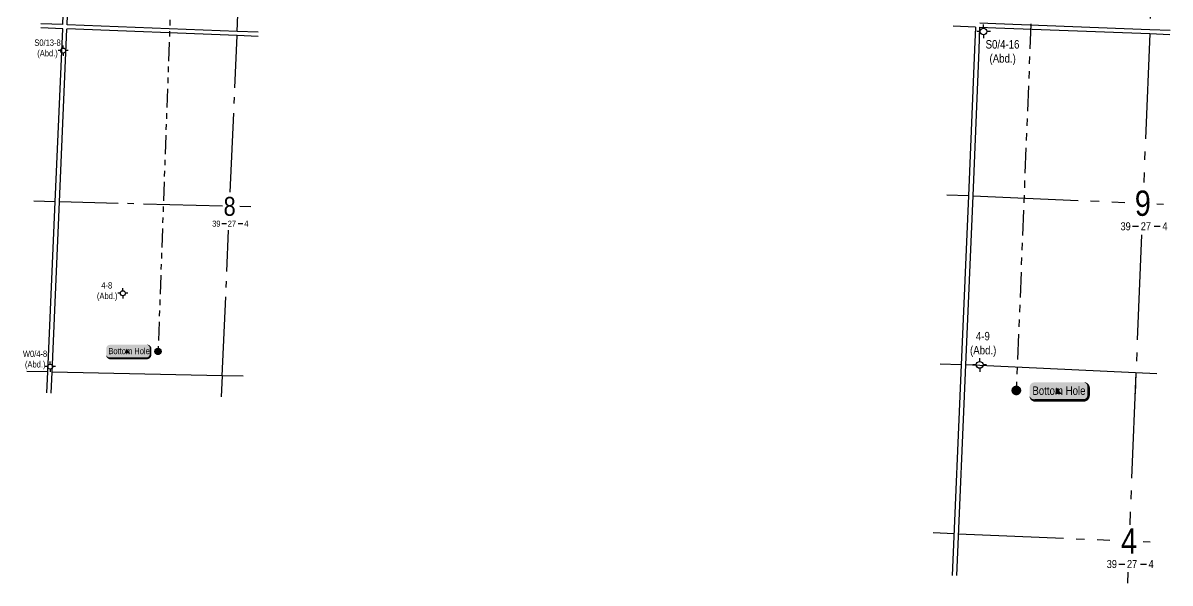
# Model space of a CAD drawing. Extents: x 300929 to 311962, y 5794822 to 5810027.
# Drawn here: x 304994 to 310440, y 5794822 to 5797479 of the extents above; entities that cross this region are included whole.
import ezdxf
from ezdxf.enums import TextEntityAlignment as Align

# ---------------------------------------------------------------- set-up
doc = ezdxf.new("R2010")
doc.units = 0
doc.header["$LTSCALE"] = 5
doc.linetypes.add('foc-DRILLPATH', pattern=[14.75, 6, -1.75, 1.75, -1.75, 1.75, -1.75])
doc.linetypes.add('foc-QUARTERLINE', pattern=[33, 25, -3, 2, -3])
for name, color, linetype in [('10', 1, 'Continuous'), ('9', 3, 'Continuous'), ('F-WS-S', 8, 'Continuous'), ('L-MON', 1, 'Continuous'), ('L-QSEC', 8, 'foc-QUARTERLINE'), ('L-SEC', 7, 'Continuous'), ('L-SECLBL', 7, 'Continuous'), ('P-PDRILLPATH', 12, 'foc-DRILLPATH'), ('Quarters', 8, 'Continuous')]:
    doc.layers.add(name, color=color, linetype=linetype)
doc.styles.add('80', font='ARIALN.TTF', dxfattribs={"height": 10})
doc.styles.add('80L', font='ARIALN.TTF', dxfattribs={"height": 10})
doc.styles.add('SIMPLEX', font='ARIALN.TTF')

# ---------------------------------------------------------------- blocks, each defined once
blk = doc.blocks.new('plbh')
at = {"layer": 'L-MON'}
h = blk.add_hatch(color=255, dxfattribs=at)
h.dxf.hatch_style = 1
edge = h.paths.add_edge_path()
edge.add_arc((0, 0), 1.16, 0, 360)
h = blk.add_hatch(color=256, dxfattribs=at)
h.dxf.hatch_style = 1
h.paths.add_polyline_path([(-0.96, 0, 1), (0.96, 0, 1)])
h.paths.add_polyline_path([(0.91, 0, -1), (-0.91, 0, -1)], flags=16)
h.paths.add_polyline_path([(0.45, 0, -1), (-0.45, 0, -1)], flags=0)
h = blk.add_hatch(color=256, dxfattribs=at)
h.dxf.hatch_style = 1
h.paths.add_polyline_path([(-0.45, 0, 1), (0.45, 0, 1)])
h.paths.add_polyline_path([(0.4, 0, -1), (-0.4, 0, -1)], flags=16)
at = {"layer": 'L-MON', "color": 240}
for radius in [0.96, 0.91, 0.45, 0.4]:
    blk.add_circle((0, 0), radius, dxfattribs=at)
blk = doc.blocks.new('L-SECLBL')
at = {"layer": '9', "color": 7}
for p, q in [((-5.1, -27.8), (-12.3, -27.8)), ((20.7, -27.8), (13.5, -27.8))]:
    blk.add_line(p, q, dxfattribs=at)
at = {"layer": '10', "color": 2, "style": 'SIMPLEX'}
blk.add_attdef('SEC', text='', height=30, dxfattribs=at).set_placement((0, 0), align=Align.MIDDLE)
at = {"layer": '10', "color": 5, "style": '80L'}
blk.add_attdef('TWP', text='', height=9.5, dxfattribs=at).set_placement((-14.4, -27.4), align=Align.MIDDLE_RIGHT)
blk.add_attdef('RGE', text='', height=9.5, dxfattribs=at).set_placement((3.6, -27.4), align=Align.MIDDLE_CENTER)
blk.add_attdef('MER', text='', height=9.5, dxfattribs=at).set_placement((23.2, -27.4), align=Align.MIDDLE_LEFT)
blk = doc.blocks.new('GABD')
for p, q in [((-0.81, 0), (-1.62, 0)), ((0, 0.81), (0, 1.62)), ((1.62, 0), (0.81, 0)), ((0, -0.81), (0, -1.62))]:
    blk.add_line(p, q)
blk.add_circle((0, 0), 0.8)
blk = doc.blocks.new('*U89')
h = blk.add_hatch(color=254)
edge = h.paths.add_edge_path()
edge.add_line((-29, -11.5), (29, -11.5))
edge.add_arc((29, -5.5), 6, 270, 360)
edge.add_line((35, -5.5), (35, 4))
edge.add_arc((29, 4), 6, 0, 90)
edge.add_line((29, 10), (-29, 10))
edge.add_arc((-29, 4), 6, 90, 180)
edge.add_line((-35, 4), (-35, -5.5))
edge.add_arc((-29, -5.5), 6, 180, 270)
at = {"color": 1, "flags": 128}
blk.add_lwpolyline([(-29, -11.5, 3, 3, 0), (29, -11.5, 3, 3, 0.414214), (35, -5.5, 3, 3, 0), (35, 4, 3, 0, 0.414214), (29, 10, 0, 0, 0), (-29, 10, 0, 0, 0.414214), (-35, 4, 0, 0, 0), (-35, -5.5, 0, 3, 0.414214)], format="xyseb", close=True, dxfattribs=at)
blk.add_lwpolyline([(-4.6, -3.7, 0, 10, 0), (0, 0, 5, 5, 0)], format="xyseb", dxfattribs=at)
at = {"color": 1, "style": '80'}
blk.add_attdef('ENTER_TEXT_001', (-36.7, -5), '', height=10, dxfattribs=at)

msp = doc.modelspace()

# ---------------------------------------------------------------- linework, layer by layer
at = {"layer": 'L-QSEC', "ltscale": 4}
for p, q in [((310277.856, 5795819.728), (310248.385, 5795097.578)), ((309434.545, 5795055.808), (310153.187, 5795025.437))]:
    msp.add_line(p, q, dxfattribs=at)
at = {"layer": 'L-QSEC'}
for p, q in [((309314.544, 5795060.88), (309414.448, 5795056.658)), ((310312.644, 5795018.698), (310345.186, 5795017.323)), ((310239.264, 5794874.054), (310237.128, 5794821.725))]:
    msp.add_line(p, q, dxfattribs=at)
at = {"layer": 'L-QSEC', "ltscale": 3, "flags": 128}
for points in [[(306011.368, 5797439.34), (306034.111, 5798110.458)], [(305978.328, 5796676.993), (306010.687, 5797419.237)], [(305147.744, 5796631.177), (305045.321, 5796633.882)], [(305940.882, 5796610.227), (305167.854, 5796630.646)], [(309483.256, 5796659.225), (309379.512, 5796661.965)], [(310376.916, 5796621.457), (310408.384, 5796620.127)], [(306075.35, 5796606.675), (306024.192, 5796608.026)], [(305940.311, 5795804.969), (305970.432, 5796495.875)], [(305940.311, 5795804.969), (305935.944, 5795704.813)], [(310277.797, 5795819.731), (310273.72, 5795719.82)]]:
    msp.add_lwpolyline(points, dxfattribs=at)
at = {"layer": 'L-QSEC', "ltscale": 4, "flags": 128}
for points in [[(310368.475, 5798100.714), (310344.217, 5797449.054)], [(310343.469, 5797428.954), (310314.603, 5796721.615)], [(309503.353, 5796658.376), (310224.638, 5796627.893)], [(310304.526, 5796474.701), (310277.797, 5795819.731)]]:
    msp.add_lwpolyline(points, dxfattribs=at)
at = {"layer": 'L-SEC'}
for p, q in [((309448.854, 5795857.98), (309405.872, 5794856.934)), ((309468.948, 5795857.053), (309426.057, 5794858.113))]:
    msp.add_line(p, q, dxfattribs=at)
at = {"layer": 'L-SEC', "ltscale": 3, "flags": 128}
for points in [[(305183.625, 5797471.729), (305210.578, 5798257.541)], [(305203.724, 5797470.942), (305230.68, 5798256.846)], [(305182.936, 5797451.626), (305078.584, 5797455.709)], [(305183.722, 5797471.729), (305079.37, 5797475.813)], [(305147.744, 5796631.177), (305182.936, 5797451.626)], [(305167.84, 5796630.309), (305203.032, 5797450.764)], [(306010.687, 5797419.237), (305203.035, 5797450.84)], [(306011.459, 5797439.337), (305203.724, 5797470.942)], [(306111.291, 5797435.574), (306011.459, 5797439.337)], [(309515.895, 5797460.147), (309410.588, 5797464.116)], [(309515.895, 5797460.147), (309511.566, 5797353.921), (309483.256, 5796659.225)], [(309535.995, 5797459.389), (309531.663, 5797353.102), (309503.353, 5796658.384)], [(309535.995, 5797459.389), (309612.114, 5797456.52)], [(309536.706, 5797479.491), (309612.872, 5797476.62)], [(309612.114, 5797456.52), (310343.469, 5797428.954)], [(309612.872, 5797476.62), (310344.235, 5797449.053)], [(310344.235, 5797449.053), (310439.852, 5797445.366)], [(306110.609, 5797415.471), (306010.687, 5797419.237)], [(310343.469, 5797428.954), (310439.086, 5797425.266)], [(305112.601, 5795823.635), (305147.744, 5796631.177)], [(305132.715, 5795823.181), (305167.84, 5796630.309)], [(309483.256, 5796659.225), (309448.854, 5795857.98)], [(309503.353, 5796658.384), (309468.947, 5795857.053)], [(309448.854, 5795857.98), (309348.452, 5795860.244)], [(305112.601, 5795823.635), (305012.618, 5795825.89)], [(305108.253, 5795723.715), (305112.601, 5795823.635)], [(305128.366, 5795723.256), (305132.715, 5795823.181)], [(305940.311, 5795804.969), (305132.715, 5795823.181)], [(306040.3, 5795802.714), (305940.311, 5795804.969)], [(310377.687, 5795815.122), (309468.947, 5795857.053)]]:
    msp.add_lwpolyline(points, dxfattribs=at)
at = {"layer": 'P-PDRILLPATH', "ltscale": 4}
msp.add_lwpolyline([(308735.937, 5799831.039), (309809.2, 5799540.869), (309849.5, 5799244.489), (309709.951, 5795735.544)], dxfattribs=at)
at = {"layer": 'P-PDRILLPATH', "ltscale": 3}
msp.add_lwpolyline([(306025.001, 5799760.287), (305760.072, 5799378.555), (305635.462, 5795920.745)], dxfattribs=at)
at = {"layer": 'Quarters', "ltscale": 3, "flags": 128}
msp.add_lwpolyline([(309483.256, 5796659.225), (309483.625, 5796659.811)], dxfattribs=at)

# ---------------------------------------------------------------- block references
at = {"layer": 'F-WS-S'}
for p, xscale, yscale, zscale in [((309554.447, 5797439.203), 19.99858420000001, 19.99858420000001, 19.99858420000001), ((305185.256, 5797348.208), 14.99893815000006, 14.99893815000006, 14.99893815000006), ((305468.633, 5796196.789), 14.99893815000006, 14.99893815000006, 14.99893815000006), ((305123.814, 5795848.501), 14.99893815000006, 14.99893815000006, 14.99893815000006), ((309536.106, 5795856.739), 19.99858420000001, 19.99858420000001, 19.99858420000001)]:
    msp.add_blockref('GABD', p, dxfattribs=dict(at, xscale=xscale, yscale=yscale, zscale=zscale))
ref = msp.add_blockref('*U89', (305494.789, 5795922.548), dxfattribs=dict(at, xscale=2.999787630000008, yscale=2.999787630000008, zscale=2.999787630000008))
ref.add_attrib('ENTER_TEXT_001', 'Bottom Hole', (305399.721, 5795907.794), dxfattribs={"layer": '0', "color": 1, "height": 29.99788, "style": '80'})
ref = msp.add_blockref('*U89', (309913.116, 5795734.357), dxfattribs=dict(at, xscale=3.999716840000004, yscale=3.999716840000004, zscale=3.999716840000004))
ref.add_attrib('ENTER_TEXT_001', 'Bottom Hole', (309786.358, 5795714.686), dxfattribs={"layer": '0', "color": 1, "height": 39.99717, "style": '80'})
at = {"layer": 'L-MON'}
for p, xscale, yscale, zscale in [((305635.462, 5795920.745), 14.99893815000006, 14.99893815000006, 14.99893815000006), ((309709.951, 5795735.544), 19.99858420000001, 19.99858420000001, 19.99858420000001)]:
    msp.add_blockref('plbh', p, dxfattribs=dict(at, xscale=xscale, yscale=yscale, zscale=zscale))
at = {"layer": 'L-SECLBL'}
for p, xscale, yscale, zscale, values in [((310310.63, 5796624.258), 3.999716840000004, 3.999716840000004, 3.999716840000004, {'SEC': '9', 'TWP': '39', 'RGE': '27', 'MER': '4'}), ((305975.377, 5796609.316), 2.999787630000008, 2.999787630000008, 2.999787630000008, {'SEC': '8', 'TWP': '39', 'RGE': '27', 'MER': '4'})]:
    msp.add_blockref('L-SECLBL', p, dxfattribs=dict(at, xscale=xscale, yscale=yscale, zscale=zscale)).add_auto_attribs(values)
at = {"layer": 'L-SECLBL', "color": 6, "xscale": 3.999716840000004, "yscale": 3.999716840000004, "zscale": 3.999716840000004}
msp.add_blockref('L-SECLBL', (310245.283, 5795021.545), dxfattribs=at).add_auto_attribs({'SEC': '4', 'TWP': '39', 'RGE': '27', 'MER': '4'})

# ---------------------------------------------------------------- texts
at = {"layer": 'F-WS-S', "attachment_point": 1, "style": '80L'}
for s, insert, char_height in [('\\pi-43.327;S0/13-8\\P\\pi-29.412;(Abd.)', (305091.589, 5797400.944), 29.99788), ('\\pi-62.814;S0/4-16\\P\\pi-44.316;(Abd.)', (309627.077, 5797397.984), 39.99717), ('\\pi-8.5613;4-8\\P\\pi-29.412;(Abd.)', (305374.878, 5796249.26), 29.99788), ('\\pi-16.514;4-9\\P\\pi-44.316;(Abd.)', (309534.582, 5796013.384), 39.99717), ('\\pi-39.071;W0/4-8\\P\\pi-29.412;(Abd.)', (305033.182, 5795924.611), 29.99788)]:
    msp.add_mtext_dynamic_manual_height_columns(s, width=30.59579, gutter_width=50, heights=[0], dxfattribs=dict(at, insert=insert, char_height=char_height))

doc.saveas('drawing.dxf')
